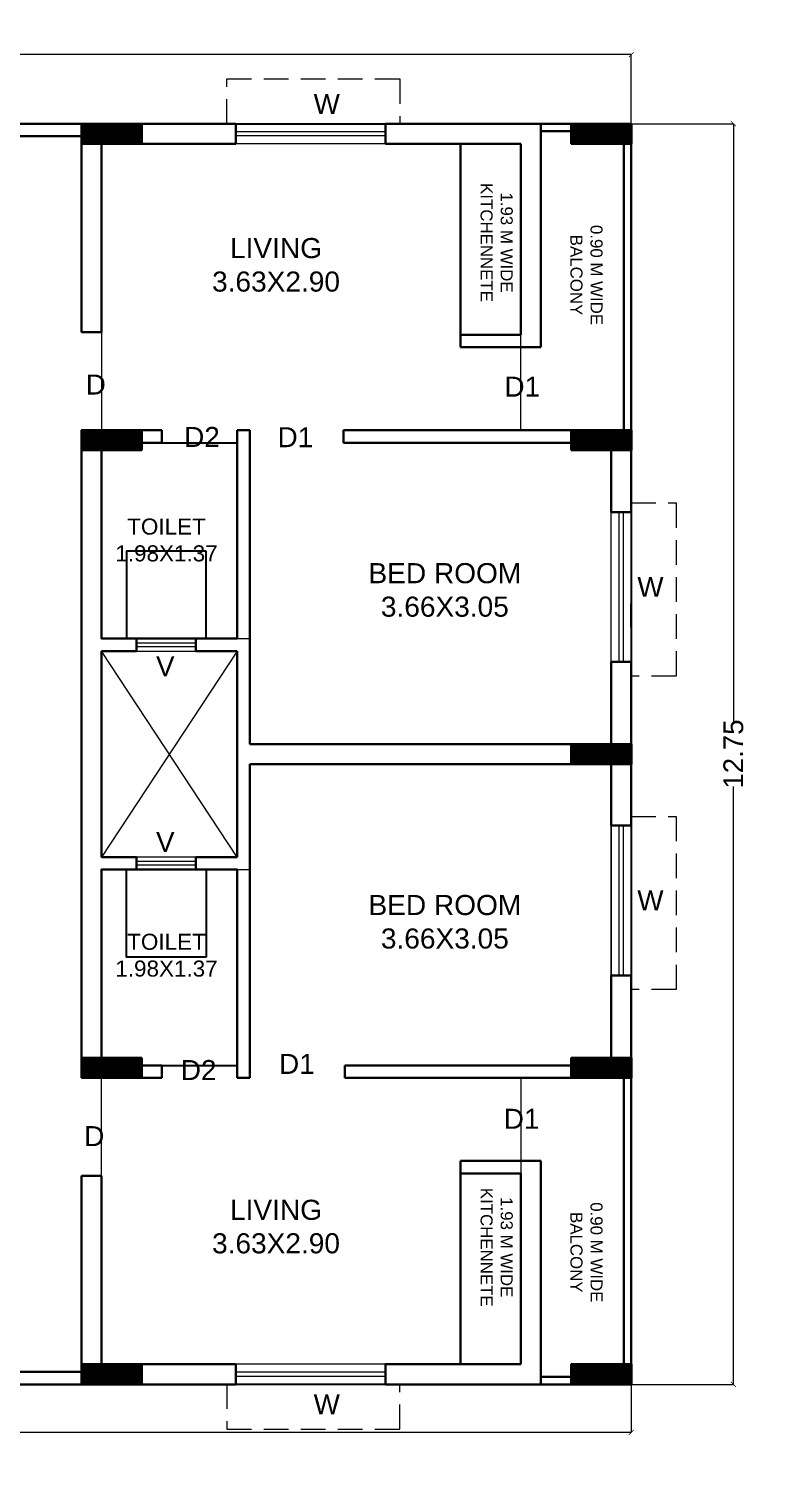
# Model space of a CAD drawing. Header units: metres. Extents: x 0 to 63445, y 32361 to 32804.
# Drawn here: x 63261.18 to 63268.57, y 32700.84 to 32715.3 of the extents above; entities that cross this region are included whole.
import ezdxf

# ---------------------------------------------------------------- set-up
doc = ezdxf.new("R2010")
doc.units = ezdxf.units.M
doc.header["$MEASUREMENT"] = 0
doc.header["$PDMODE"] = 34
doc.header["$PDSIZE"] = -10
doc.linetypes.add('DASHED2', pattern=[0.375, 0.25, -0.125])
doc.layers.get('0').update_dxf_attribs({"lineweight": 25})
for name, color, linetype, plot in [('BLK_2_FLR_2_BATH', 3, 'Continuous', False), ('BLK_2_FLR_2_BLT_UP_AREA', 14, 'Continuous', False), ('BLK_2_FLR_2_WATER_CLOSET', 2, 'Continuous', False)]:
    doc.layers.add(name, color=color, linetype=linetype, plot=plot)
for name, color, linetype, lineweight in [('BLK_2_FLR_2_BLT_UP_AREA_DEDUCT', 41, 'Continuous', 9), ('BLK_2_FLR_2_UNITFA', 7, 'Continuous', 0), ('COLUMN', 1, 'Continuous', 30), ('DIM', 56, 'Continuous', 20), ('hatch', 251, 'Continuous', 20), ('TEXT-2', 65, 'Continuous', 18), ('wall', 7, 'Continuous', 30), ('window', 154, 'Continuous', 9)]:
    doc.layers.add(name, color=color, linetype=linetype, lineweight=lineweight)
doc.layers.add('text', color=65, linetype='Continuous')
doc.styles.add('AutoDCRFont', font='arial.ttf')
doc.styles.get("Standard").update_dxf_attribs({"font": 'arial.ttf', "height": 0.4})
doc.styles.add('TNR', font='times.ttf', dxfattribs={"height": 0.5})
doc.dimstyles.new('ARCHANA', dxfattribs={"dimscale": 0, "dimtxt": 0.5, "dimasz": 0.5, "dimexe": 0, "dimexo": 0, "dimgap": 0, "dimtad": 0, "dimzin": 0, "dimdsep": 46, "dimtxsty": 'TNR', "dimblk": 'ARCHTICK', "dimcen": 0.09, "dimclrd": 36, "dimclre": 36, "dimclrt": 7, "dimadec": 0, "dimazin": 0, "dimtfac": 1, "dimtofl": 0, "dimtmove": 0, "dimatfit": 3, "dimldrblk": 'ARCHTICK', "dimfxl": 1, "dimfrac": 2, "dimtolj": 1, "dimtzin": 0, "dimlwd": -1, "dimlwe": -1, "dimarcsym": 0})

# ---------------------------------------------------------------- blocks, each defined once
blk = doc.blocks.new('A$C7D115503')
at = {"layer": 'COLUMN', "ltscale": 3}
h = blk.add_hatch(dxfattribs=at)
h.set_pattern_fill('ANSI31', color=256, style=0)
h.paths.add_polyline_path([(-14.36, -11.59), (-6.36, -11.59), (-6.36, 12.41), (-14.36, 12.41)])
at = {"layer": 'COLUMN', "ltscale": 0.05}
for p, q in [((-14.36, 12.41), (-6.36, 12.41)), ((-14.36, 12.41), (-14.36, -11.59)), ((-6.36, 12.41), (-6.36, -11.59)), ((-6.36, -11.59), (-14.36, -11.59))]:
    blk.add_line(p, q, dxfattribs=at)
blk = doc.blocks.new('_ArchTick')
at = {"color": 0, "linetype": 'ByBlock', "const_width": 0.15}
blk.add_lwpolyline([(-0.5, -0.5), (0.5, 0.5)], dxfattribs=at)
blk = doc.blocks.new('*D821')
at = {"layer": 'Defpoints', "color": 0, "ltscale": 3, "transparency": 16777216}
for p in [(63267.277, 32715.041), (63247.283, 32714.342), (63267.277, 32714.342)]:
    blk.add_point(p, dxfattribs=at)
at = {"layer": 'DIM', "ltscale": 3, "transparency": 16777216}
for p, q in [((63247.283, 32714.342), (63247.283, 32715.041)), ((63247.283, 32715.041), (63256.886, 32715.041)), ((63267.277, 32715.041), (63257.674, 32715.041)), ((63267.277, 32714.342), (63267.277, 32715.041))]:
    blk.add_line(p, q, dxfattribs=at)
at = {"layer": 'DIM', "ltscale": 3, "transparency": 16777216, "xscale": 0.05, "yscale": 0.05, "zscale": 0.05, "rotation": 180}
blk.add_blockref('_ArchTick', (63247.283, 32715.041), dxfattribs=at)
at = {"layer": 'DIM', "ltscale": 3, "transparency": 16777216, "xscale": 0.05, "yscale": 0.05, "zscale": 0.05}
blk.add_blockref('_ArchTick', (63267.277, 32715.041), dxfattribs=at)
at = {"layer": 'DIM', "color": 7, "ltscale": 3, "transparency": 16777216, "insert": (63257.28, 32715.041), "char_height": 0.4, "attachment_point": 5}
blk.add_mtext('\\A1;{\\H0.6x;19.99}', dxfattribs=at)
blk = doc.blocks.new('*D869')
at = {"layer": 'Defpoints', "color": 0, "ltscale": 3, "transparency": 16777216}
for p in [(0.832, 32714.342), (63267.277, 32714.342), (0, 32701.59)]:
    blk.add_point(p, dxfattribs=at)
at = {"layer": 'DIM', "ltscale": 3, "transparency": 16777216}
for p, q in [((5.832, 32714.342), (0.832, 32714.342)), ((0.832, 32714.342), (0.832, 32708.36)), ((0.832, 32701.59), (0.832, 32707.571)), ((0, 32701.59), (0.832, 32701.59))]:
    blk.add_line(p, q, dxfattribs=at)
at = {"layer": 'DIM', "ltscale": 3, "transparency": 16777216, "xscale": 0.05, "yscale": 0.05, "zscale": 0.05}
for p, rotation in [((0.832, 32714.342), 90), ((0.832, 32701.59), 270)]:
    blk.add_blockref('_ArchTick', p, dxfattribs=dict(at, rotation=rotation))
at = {"layer": 'DIM', "color": 7, "ltscale": 3, "transparency": 16777216, "insert": (0.832, 32707.966), "char_height": 0.4, "attachment_point": 5, "rotation": 90}
blk.add_mtext('\\A1;{\\H0.6x;12.75}', dxfattribs=at)
blk = doc.blocks.new('*D815')
at = {"layer": 'Defpoints', "color": 0, "ltscale": 3, "transparency": 16777216}
for p in [(63250.382, 32701.59), (63267.277, 32701.59), (63267.277, 32701.104)]:
    blk.add_point(p, dxfattribs=at)
at = {"layer": 'DIM', "ltscale": 3, "transparency": 16777216}
for p, q in [((63250.382, 32701.59), (63250.382, 32701.104)), ((63267.277, 32701.59), (63267.277, 32701.104)), ((63250.382, 32701.104), (63258.42, 32701.104)), ((63267.277, 32701.104), (63259.239, 32701.104))]:
    blk.add_line(p, q, dxfattribs=at)
at = {"layer": 'DIM', "ltscale": 3, "transparency": 16777216, "xscale": 0.05, "yscale": 0.05, "zscale": 0.05, "rotation": 180}
blk.add_blockref('_ArchTick', (63250.382, 32701.104), dxfattribs=at)
at = {"layer": 'DIM', "ltscale": 3, "transparency": 16777216, "xscale": 0.05, "yscale": 0.05, "zscale": 0.05}
blk.add_blockref('_ArchTick', (63267.277, 32701.104), dxfattribs=at)
at = {"layer": 'DIM', "color": 7, "ltscale": 3, "transparency": 16777216, "insert": (63258.83, 32701.104), "char_height": 0.4, "attachment_point": 5}
blk.add_mtext('\\A1;{\\H0.625x;16.90}', dxfattribs=at)
blk = doc.blocks.new('*D816')
at = {"layer": 'Defpoints', "color": 0, "ltscale": 3, "transparency": 16777216}
for p in [(63267.277, 32714.342), (63267.277, 32701.59), (63268.31, 32701.59)]:
    blk.add_point(p, dxfattribs=at)
at = {"layer": 'DIM', "ltscale": 3, "transparency": 16777216}
for p, q in [((63267.277, 32714.342), (63268.31, 32714.342)), ((63268.31, 32714.342), (63268.31, 32708.295)), ((63268.31, 32701.59), (63268.31, 32707.637)), ((63267.277, 32701.59), (63268.31, 32701.59))]:
    blk.add_line(p, q, dxfattribs=at)
at = {"layer": 'DIM', "ltscale": 3, "transparency": 16777216, "xscale": 0.05, "yscale": 0.05, "zscale": 0.05}
for p, rotation in [((63268.31, 32714.342), 90), ((63268.31, 32701.59), 270)]:
    blk.add_blockref('_ArchTick', p, dxfattribs=dict(at, rotation=rotation))
at = {"layer": 'DIM', "color": 7, "ltscale": 3, "transparency": 16777216, "insert": (63268.31, 32707.966), "char_height": 0.4, "attachment_point": 5, "rotation": 90}
blk.add_mtext('\\A1;{\\H0.5x;12.75}', dxfattribs=at)

msp = doc.modelspace()

# ---------------------------------------------------------------- linework, layer by layer
at = {"layer": 'BLK_2_FLR_2_BATH', "color": 3, "ltscale": 0.5}
for points in [[(63263.2893, 32709.1344), (63261.9176, 32709.1344), (63261.9176, 32711.1156), (63263.2893, 32711.1156)], [(63261.9176, 32704.8162), (63263.2893, 32704.8162), (63263.2893, 32706.7975), (63261.9176, 32706.7975)]]:
    msp.add_lwpolyline(points, close=True, dxfattribs=at)
at = {"layer": 'BLK_2_FLR_2_BLT_UP_AREA', "color": 20}
msp.add_lwpolyline([(63247.2831, 32714.3415), (63267.2772, 32714.3415), (63267.2772, 32701.5903), (63250.382, 32701.5903), (63250.382, 32707.0515), (63248.8719, 32707.0515), (63248.8719, 32708.7787), (63247.2831, 32708.7787), (63247.2831, 32714.3415)], close=True, dxfattribs=at)
at = {"layer": 'BLK_2_FLR_2_BLT_UP_AREA_DEDUCT', "color": 20}
msp.add_lwpolyline([(63263.2893, 32706.9245), (63261.9176, 32706.9245), (63261.9176, 32709.0073), (63263.2893, 32709.0073)], close=True, dxfattribs=at)
at = {"layer": 'BLK_2_FLR_2_UNITFA', "color": 1, "ltscale": 0.5}
for points in [[(63263.4163, 32708.0675), (63267.074, 32708.0675), (63267.074, 32711.0394), (63267.074, 32711.2426), (63266.1596, 32711.2426), (63266.1596, 32714.1383), (63261.9176, 32714.1383), (63261.9176, 32709.1344), (63263.4163, 32709.1344), (63263.4163, 32708.0675)], [(63263.4163, 32707.8643), (63267.074, 32707.8643), (63267.074, 32704.8924), (63267.074, 32704.6892), (63266.1596, 32704.6892), (63266.1596, 32701.7935), (63261.9176, 32701.7935), (63261.9176, 32706.7975), (63263.4163, 32706.7975), (63263.4163, 32707.8643)]]:
    msp.add_lwpolyline(points, dxfattribs=at)
at = {"layer": 'BLK_2_FLR_2_WATER_CLOSET', "color": 3}
for points in [[(63262.977, 32710.0193), (63262.1683, 32710.0193), (63262.1683, 32709.1344), (63262.977, 32709.1344)], [(63262.977, 32705.9125), (63262.1683, 32705.9125), (63262.1683, 32706.7975), (63262.977, 32706.7975)]]:
    msp.add_lwpolyline(points, close=True, dxfattribs=at)
at = {"layer": 'hatch', "ltscale": 0.05}
for p, q in [((63263.2893, 32706.9245), (63261.9176, 32709.0073)), ((63263.2893, 32709.0073), (63261.9176, 32706.9245))]:
    msp.add_line(p, q, dxfattribs=at)
at = {"layer": 'wall', "ltscale": 0.5}
for p, q in [((63260.0343, 32714.3415), (63261.7144, 32714.3415)), ((63260.0343, 32714.2165), (63261.7144, 32714.2165)), ((63262.2724, 32709.0073), (63262.2724, 32709.1344)), ((63262.2724, 32706.9245), (63262.2724, 32706.7975)), ((63260.0343, 32701.7153), (63261.7144, 32701.7153)), ((63260.0343, 32701.5903), (63261.7144, 32701.5903))]:
    msp.add_line(p, q, dxfattribs=at)
at = {"layer": 'wall'}
for p, q in [((63261.7144, 32714.3415), (63261.7144, 32712.2332)), ((63263.2767, 32714.3415), (63261.7144, 32714.3415)), ((63266.3628, 32714.3415), (63264.7913, 32714.3415)), ((63266.3628, 32712.0808), (63266.3628, 32714.3415)), ((63267.2772, 32714.3415), (63266.3628, 32714.3415)), ((63267.2772, 32711.2426), (63267.2772, 32714.3415)), ((63261.9176, 32714.1383), (63263.2767, 32714.1383)), ((63261.9176, 32714.1383), (63261.9176, 32712.2332)), ((63264.7913, 32714.1383), (63266.1596, 32714.1383)), ((63265.5499, 32712.2078), (63265.5499, 32714.1383)), ((63266.1596, 32712.2078), (63266.1596, 32714.1383)), ((63267.201, 32714.2653), (63266.3628, 32714.2653)), ((63267.201, 32711.2426), (63267.201, 32714.2653)), ((63261.7144, 32712.2332), (63261.9176, 32712.2332)), ((63265.5499, 32712.2078), (63266.1596, 32712.2078)), ((63265.5499, 32712.2078), (63265.5499, 32712.0808)), ((63265.5499, 32712.0808), (63266.3628, 32712.0808)), ((63261.7144, 32711.2426), (63262.5272, 32711.2426)), ((63261.7144, 32704.6892), (63261.7144, 32711.2426)), ((63262.5272, 32711.2426), (63262.5272, 32711.1156)), ((63263.2893, 32711.2426), (63263.4163, 32711.2426)), ((63263.2893, 32711.2426), (63263.2893, 32709.1344)), ((63263.4163, 32711.2426), (63263.4163, 32708.0675)), ((63264.3659, 32711.2426), (63267.2772, 32711.2426)), ((63264.3659, 32711.2426), (63264.3659, 32711.1156)), ((63267.2772, 32710.4122), (63267.2772, 32711.2426)), ((63261.9176, 32711.1156), (63262.5272, 32711.1156)), ((63261.9176, 32711.1156), (63261.9176, 32709.1344)), ((63264.3659, 32711.1156), (63267.074, 32711.1156)), ((63267.074, 32710.4122), (63267.074, 32711.1156)), ((63267.2772, 32709.2496), (63267.2772, 32709.4892)), ((63261.9176, 32709.1344), (63262.2724, 32709.1344)), ((63262.8723, 32709.1344), (63263.2893, 32709.1344)), ((63261.9176, 32709.0073), (63262.2724, 32709.0073)), ((63261.9176, 32709.0073), (63261.9176, 32706.9245)), ((63262.8723, 32709.0073), (63263.2893, 32709.0073)), ((63263.2893, 32709.0073), (63263.2893, 32708.0675)), ((63267.074, 32708.0675), (63267.074, 32708.8976)), ((63267.2772, 32707.2422), (63267.2772, 32708.8976)), ((63263.2893, 32706.9245), (63263.2893, 32708.0675)), ((63263.4163, 32708.0675), (63267.074, 32708.0675)), ((63263.4163, 32708.0675), (63267.074, 32708.0675)), ((63263.4163, 32704.6892), (63263.4163, 32707.8643)), ((63263.4163, 32707.8643), (63267.074, 32707.8643)), ((63263.4163, 32707.8643), (63267.074, 32707.8643)), ((63267.074, 32707.8643), (63267.074, 32707.2422)), ((63261.9176, 32706.9245), (63262.2724, 32706.9245)), ((63262.8723, 32706.9245), (63263.2893, 32706.9245)), ((63261.9176, 32706.7975), (63262.2724, 32706.7975)), ((63261.9176, 32704.8162), (63261.9176, 32706.7975)), ((63262.8723, 32706.7975), (63263.2893, 32706.7975)), ((63263.2893, 32704.6892), (63263.2893, 32706.7975)), ((63267.074, 32705.7276), (63267.074, 32704.8162)), ((63267.2772, 32704.6892), (63267.2772, 32705.7276)), ((63261.9176, 32704.8162), (63262.5272, 32704.8162)), ((63262.5272, 32704.6892), (63262.5272, 32704.8162)), ((63264.3789, 32704.8162), (63267.074, 32704.8162)), ((63264.3789, 32704.6892), (63264.3789, 32704.8162)), ((63261.7144, 32704.6892), (63262.5272, 32704.6892)), ((63263.2893, 32704.6892), (63263.4163, 32704.6892)), ((63264.3789, 32704.6892), (63267.2772, 32704.6892)), ((63267.201, 32704.6892), (63267.201, 32701.6665)), ((63267.2772, 32704.6892), (63267.2772, 32701.5903)), ((63265.5499, 32703.851), (63266.3628, 32703.851)), ((63265.5499, 32703.724), (63265.5499, 32703.851)), ((63265.5499, 32703.724), (63266.1596, 32703.724)), ((63265.5499, 32703.724), (63265.5499, 32701.7935)), ((63266.1596, 32703.724), (63266.1596, 32701.7935)), ((63266.3628, 32703.851), (63266.3628, 32701.5903)), ((63261.7144, 32703.6986), (63261.9176, 32703.6986)), ((63261.7144, 32701.5903), (63261.7144, 32703.6986)), ((63261.9176, 32701.7935), (63261.9176, 32703.6986)), ((63261.9176, 32701.7935), (63263.2767, 32701.7935)), ((63264.7913, 32701.7935), (63266.1596, 32701.7935)), ((63263.2767, 32701.5903), (63261.7144, 32701.5903)), ((63266.3628, 32701.5903), (63264.7913, 32701.5903)), ((63267.201, 32701.6665), (63266.3628, 32701.6665)), ((63267.2772, 32701.5903), (63266.3628, 32701.5903))]:
    msp.add_line(p, q, dxfattribs=at)
at = {"layer": 'wall', "ltscale": 3}
for p, q in [((63263.2767, 32714.1383), (63263.2767, 32714.3415)), ((63264.7913, 32714.1383), (63264.7913, 32714.3415)), ((63267.074, 32710.4122), (63267.2772, 32710.4122)), ((63262.8723, 32709.1344), (63262.8723, 32709.0073)), ((63267.074, 32708.8976), (63267.2772, 32708.8976)), ((63267.074, 32707.2422), (63267.2772, 32707.2422)), ((63262.8723, 32706.7975), (63262.8723, 32706.9245)), ((63267.074, 32705.7276), (63267.2772, 32705.7276)), ((63263.2767, 32701.7935), (63263.2767, 32701.5903)), ((63264.7913, 32701.7935), (63264.7913, 32701.5903))]:
    msp.add_line(p, q, dxfattribs=at)
at = {"layer": 'window'}
for p, q in [((63264.7913, 32714.3402), (63263.2767, 32714.3402)), ((63264.7913, 32714.2608), (63263.2767, 32714.2608)), ((63264.7913, 32714.2178), (63263.2767, 32714.2178)), ((63264.7913, 32714.1383), (63263.2767, 32714.1383)), ((63267.074, 32708.8976), (63267.074, 32710.4122)), ((63267.1534, 32708.8976), (63267.1534, 32710.4122)), ((63267.1965, 32708.8976), (63267.1965, 32710.4122)), ((63267.2759, 32708.8976), (63267.2759, 32710.4122)), ((63262.2729, 32709.1344), (63262.2724, 32709.1344)), ((63267.074, 32705.7276), (63267.074, 32707.2422)), ((63267.1534, 32705.7276), (63267.1534, 32707.2422)), ((63267.1965, 32705.7276), (63267.1965, 32707.2422)), ((63267.2772, 32705.7276), (63267.2772, 32707.2422)), ((63262.2729, 32706.7975), (63262.2724, 32706.7975)), ((63264.7913, 32701.7935), (63263.2767, 32701.7935)), ((63264.7913, 32701.7141), (63263.2767, 32701.7141)), ((63264.7913, 32701.671), (63263.2767, 32701.671)), ((63264.7913, 32701.5916), (63263.2767, 32701.5916))]:
    msp.add_line(p, q, dxfattribs=at)
at = {"layer": 'window', "ltscale": 0.5}
for p, q in [((63262.8723, 32709.1344), (63262.2729, 32709.1344)), ((63262.8723, 32709.0876), (63262.2729, 32709.0876)), ((63262.8729, 32709.1344), (63262.8723, 32709.1344)), ((63262.8723, 32709.1344), (63262.8729, 32709.1344)), ((63262.2729, 32709.0541), (63262.8723, 32709.0541)), ((63262.2729, 32709.0073), (63262.8723, 32709.0073)), ((63262.8723, 32709.0073), (63262.8729, 32709.0073)), ((63262.8729, 32709.0073), (63262.8723, 32709.0073)), ((63262.8723, 32706.9245), (63262.2729, 32706.9245)), ((63262.8723, 32706.9245), (63262.8729, 32706.9245)), ((63262.8729, 32706.9245), (63262.8723, 32706.9245)), ((63262.8723, 32706.8778), (63262.2729, 32706.8778)), ((63262.2729, 32706.8442), (63262.8723, 32706.8442)), ((63262.2729, 32706.7975), (63262.8723, 32706.7975)), ((63262.8729, 32706.7975), (63262.8723, 32706.7975)), ((63262.8723, 32706.7975), (63262.8729, 32706.7975))]:
    msp.add_line(p, q, dxfattribs=at)
at = {"layer": 'window', "color": 8, "linetype": 'DASHED2'}
for points in [[(63263.1836, 32714.3402), (63263.1836, 32714.7946), (63264.9348, 32714.7946), (63264.9348, 32714.3402)], [(63267.2759, 32710.5054), (63267.7303, 32710.5054), (63267.7303, 32708.7542), (63267.2759, 32708.7542)], [(63267.2759, 32707.3354), (63267.7303, 32707.3354), (63267.7303, 32705.5842), (63267.2759, 32705.5842)], [(63263.1836, 32701.5916), (63263.1836, 32701.1372), (63264.9348, 32701.1372), (63264.9348, 32701.5916)]]:
    msp.add_lwpolyline(points, dxfattribs=at)

# ---------------------------------------------------------------- block references
at = {"layer": 'COLUMN', "ltscale": 0.05, "xscale": -0.025400733691282, "yscale": 0.025400733691282, "zscale": 0.025400733691282, "rotation": 90}
for p in [(63262.0298, 32713.9767), (63266.9829, 32713.9767), (63262.0298, 32710.8778), (63266.9829, 32710.8778), (63266.9829, 32707.7027), (63262.0298, 32704.5276), (63266.9829, 32704.5276), (63262.0298, 32701.4287), (63266.9829, 32701.4287)]:
    msp.add_blockref('A$C7D115503', p, dxfattribs=at)

# ---------------------------------------------------------------- texts
at = {"layer": 'text', "char_height": 0.121924, "width": 3.795079, "attachment_point": 1, "rotation": 270}
for s, insert in [('\\pxqc;1.93 M WIDE\\PKITCHENNETE', (63266.0774, 32715.0377)), ('\\pxqc;0.90 M WIDE\\PBALCONY', (63266.9862, 32714.709)), ('\\pxqc;1.93 M WIDE\\PKITCHENNETE', (63266.0774, 32704.8747)), ('\\pxqc;0.90 M WIDE\\PBALCONY', (63266.9862, 32704.8235))]:
    msp.add_mtext(s, dxfattribs=dict(at, insert=insert))
at = {"layer": 'text'}
for s, insert, char_height, width, attachment_point in [('\\pxqc;LIVING\\P3.63X2.90', (63261.1677, 32712.6407), 0.203206, 5.029694, 7), ('\\pxqc;D', (63262.1267, 32711.6027), 0.20194, 0.534981, 9), ('\\pxqc;D1', (63266.4411, 32711.5813), 0.20194, 0.534981, 9), ('\\pxqc;D2', (63263.2012, 32711.0727), 0.20194, 0.534981, 9), ('\\pxqc;D1', (63264.1459, 32711.07), 0.20194, 0.534981, 9), ('\\pxqc;TOILET\\P1.98X1.37', (63260.5626, 32709.9123), 0.162565, 4.023756, 7), ('\\pxqc;BED ROOM\\P3.66X3.05', (63262.8758, 32709.3523), 0.203206, 5.029694, 7), ('\\pxqc;BED ROOM\\P3.66X3.05', (63262.8758, 32705.9958), 0.203206, 5.029694, 7), ('\\pxqc;TOILET\\P1.98X1.37', (63260.5626, 32705.7126), 0.162565, 4.023756, 7), ('\\pxqc;D1', (63264.1613, 32704.7308), 0.20194, 0.534981, 9), ('\\pxqc;D2', (63263.1677, 32704.6688), 0.20194, 0.534981, 9), ('\\pxqc;D1', (63266.4346, 32704.1758), 0.20194, 0.534981, 9), ('\\pxqc;D', (63262.1113, 32704.0004), 0.20194, 0.534981, 9), ('\\pxqc;LIVING\\P3.63X2.90', (63261.1677, 32702.9126), 0.203206, 5.029694, 7)]:
    msp.add_mtext(s, dxfattribs=dict(at, insert=insert, char_height=char_height, width=width, attachment_point=attachment_point))
at = {"layer": 'TEXT-2', "char_height": 0.2019, "width": 0.182701, "style": 'AutoDCRFont'}
for s, insert, attachment_point in [('W', (63264.329, 32714.6433), 3), ('W', (63267.3375, 32709.5565), 7), ('V', (63262.4683, 32708.9552), 1), ('V', (63262.4683, 32706.9766), 7), ('W', (63267.3375, 32706.3866), 7), ('W', (63264.329, 32701.2886), 9)]:
    msp.add_mtext(s, dxfattribs=dict(at, insert=insert, attachment_point=attachment_point))

# ---------------------------------------------------------------- dimensions: what is measured, and where the dimension line sits
at = {"layer": 'DIM', "ltscale": 3}
for base, p1, p2, text, picture, middle in [((63267.2772, 32715.0415), (63247.2831, 32714.3415), (63267.2772, 32714.3415), '{\\H0.6x;<>}', '*D821', (63257.2802, 32715.0415)), ((63267.2772, 32701.1038), (63250.382, 32701.5903), (63267.2772, 32701.5903), '{\\H0.625x;<>}', '*D815', (63258.8296, 32701.1038))]:
    dim = msp.add_linear_dim(base=base, p1=p1, p2=p2, text=text, dimstyle='ARCHANA', override={"dimscale": 1, "dimtxt": 0.278, "dimasz": 0.05, "dimtxsty": 'Standard', "dimclrd": 256, "dimclre": 256, "dimfxl": 5, "dimfxlon": 1, "dimarcsym": 1}, dxfattribs=at)
    dim.commit()
    dim.dimension.update_dxf_attribs({"geometry": picture, "text_midpoint": middle})
for base, p1, p2, text, picture, middle in [((0.8318, 32714.3415), (0, 32701.5903), (63267.2772, 32714.3415), '{\\H0.6x;<>}', '*D869', (0.8318, 32707.9659)), ((63268.3105, 32701.5903), (63267.2772, 32714.3415), (63267.2772, 32701.5903), '{\\H0.5x;<>}', '*D816', (63268.3105, 32707.9659))]:
    dim = msp.add_linear_dim(base=base, p1=p1, p2=p2, angle=90, text=text, dimstyle='ARCHANA', override={"dimscale": 1, "dimtxt": 0.278, "dimasz": 0.05, "dimtxsty": 'Standard', "dimclrd": 256, "dimclre": 256, "dimfxl": 5, "dimfxlon": 1, "dimarcsym": 1}, dxfattribs=at)
    dim.commit()
    dim.dimension.update_dxf_attribs({"geometry": picture, "text_midpoint": middle})

doc.saveas('drawing.dxf')
